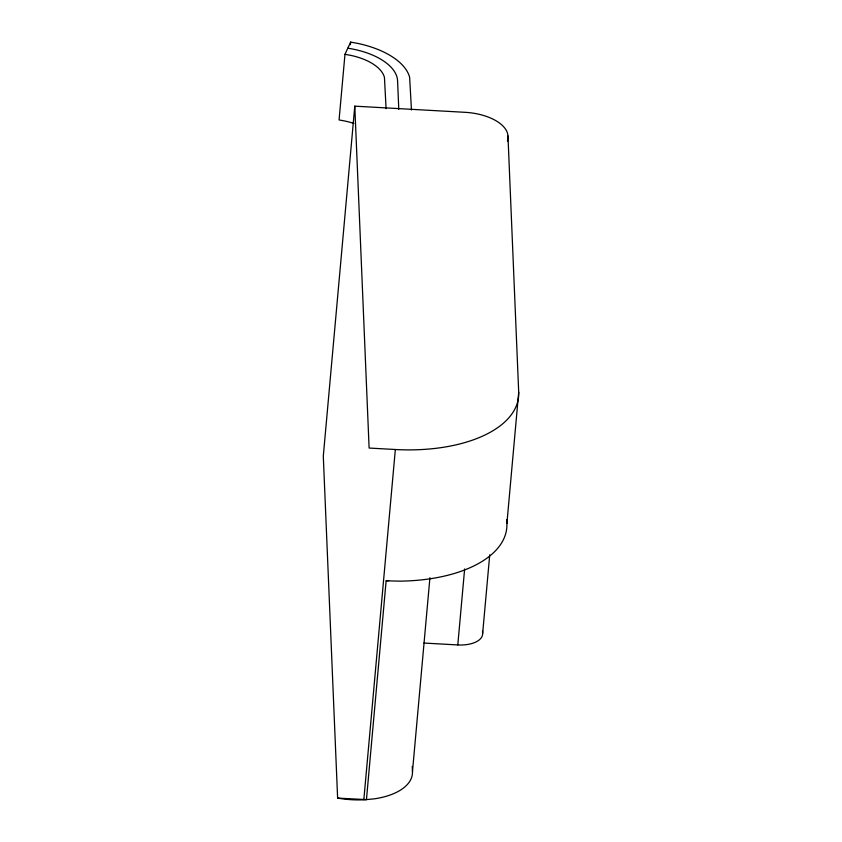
<?xml version="1.0" encoding="UTF-8"?>
<svg xmlns="http://www.w3.org/2000/svg" width="842" height="842" viewBox="0 0 842 842"><rect width="100%" height="100%" fill="white"/><g stroke="black" fill="none" stroke-linecap="round" stroke-linejoin="round"><path stroke-width="1.26" d="M411.464 110.018L409.633 77.296A72.707 36.774 5.1 0 0 358.071 43.458L350.651 42.1L344.978 54.309L339.073 119.943L345.062 121.048A47.194 23.871 5.1 0 1 353.84 123.437M350.419 44.679L350.651 42.1M337.621 798.1L366.449 799.616L386.131 580.843L399.961 581.148A126.468 63.96 5.1 0 0 506.895 523.514L518.704 392.246L507.968 136.036A42.016 21.25 5.1 0 0 465.194 112.323L354.787 106.155L323.296 456.206L337.621 798.1A62.119 31.417 5.1 0 0 365.291 799.732L374.132 798.858A62.119 31.417 5.1 0 0 412.475 771.609L429.925 577.717M363.849 799.563L395.34 449.512A126.468 63.96 5.1 0 0 518.704 392.246M423.968 643.046L457.795 644.94L464.637 568.96M507.494 141.267L507.968 136.036M457.795 644.94A25.481 12.883 5.1 0 0 482.655 633.405L489.728 554.804M386.131 580.843L388.688 580.591M395.34 449.512L369.112 448.049L354.787 106.155M344.978 54.309L350.967 55.414A47.194 23.871 5.1 0 1 384.447 77.38L386.089 108.692M506.737 519.577L506.895 523.514M482.54 630.795L482.655 633.405M398.782 109.355L397.582 80.864A59.95 30.323 5.1 0 0 347.82 48.204M412.264 766.378L412.475 771.609"/></g></svg>
